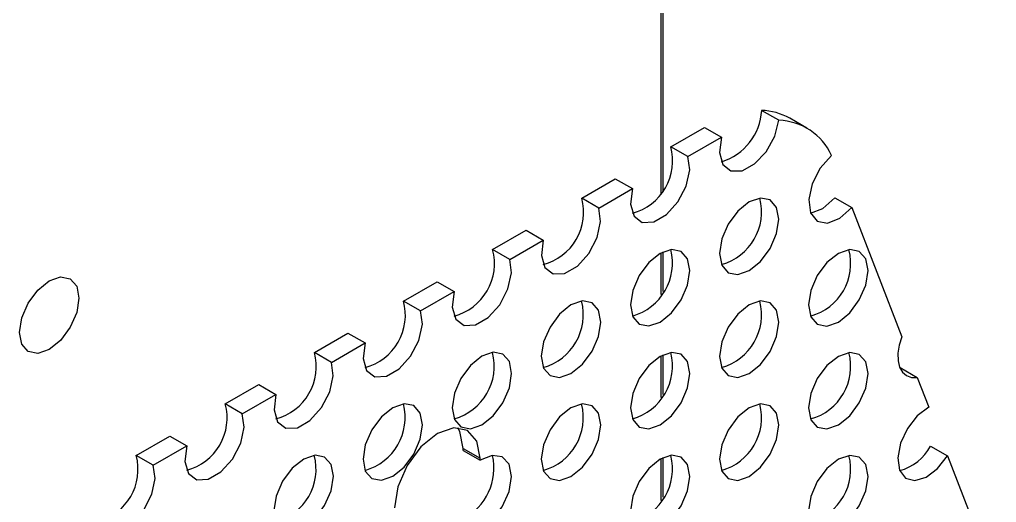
# Model space of a CAD drawing. Extents: x 0 to 8.3, y -7.63 to 0.
# Drawn here: x 5.129 to 6.583, y -5.315 to -4.596 of the extents above; entities that cross this region are included whole.
import ezdxf

# ---------------------------------------------------------------- set-up
doc = ezdxf.new("R2010")
doc.units = 0
doc.header["$LTSCALE"] = 0.5
doc.header["$MEASUREMENT"] = 0
doc.layers.add('Brackets', color=181, linetype='CONTINUOUS')
doc.layers.add('End Cap', color=92, linetype='CONTINUOUS')

msp = doc.modelspace()

# ---------------------------------------------------------------- linework, layer by layer
at = {"layer": 'Brackets', "transparency": 16777216}
for p, q in [((6.2589, -4.7462), (6.2335, -4.7316)), ((6.3007, -4.7579), (6.2753, -4.7432)), ((6.0983, -4.7856), (6.1483, -4.7567)), ((6.1483, -4.7567), (6.1737, -4.7714)), ((6.1237, -4.8002), (6.1737, -4.7714)), ((6.1237, -4.8002), (6.0983, -4.7856)), ((5.9658, -4.8621), (6.0157, -4.8333)), ((6.0157, -4.8333), (6.0411, -4.8479)), ((5.9912, -4.8767), (6.0411, -4.8479)), ((5.9912, -4.8767), (5.9658, -4.8621)), ((6.3424, -4.8614), (6.3678, -4.876)), ((6.3678, -4.876), (6.4419, -5.0685)), ((5.8332, -4.9386), (5.8831, -4.9098)), ((5.8831, -4.9098), (5.9085, -4.9244)), ((5.8586, -4.9533), (5.9085, -4.9244)), ((5.8586, -4.9533), (5.8332, -4.9386)), ((5.7006, -5.0151), (5.7506, -4.9863)), ((5.7506, -4.9863), (5.7759, -5.0009)), ((5.726, -5.0298), (5.7759, -5.0009)), ((5.726, -5.0298), (5.7006, -5.0151)), ((5.568, -5.0916), (5.618, -5.0628)), ((5.618, -5.0628), (5.6434, -5.0775)), ((5.5934, -5.1063), (5.6434, -5.0775)), ((5.5934, -5.1063), (5.568, -5.0916)), ((6.4397, -5.114), (6.4651, -5.1287)), ((6.4651, -5.1287), (6.4821, -5.173)), ((5.4354, -5.1682), (5.4854, -5.1393)), ((5.4854, -5.1393), (5.5108, -5.154)), ((5.4608, -5.1828), (5.5108, -5.154)), ((5.4608, -5.1828), (5.4354, -5.1682)), ((5.3029, -5.2447), (5.3528, -5.2159)), ((5.3528, -5.2159), (5.3782, -5.2305)), ((5.3282, -5.2593), (5.3782, -5.2305)), ((6.4847, -5.2308), (6.5101, -5.2455)), ((5.3282, -5.2593), (5.3029, -5.2447)), ((5.7892, -5.2345), (5.8146, -5.2491)), ((5.7892, -5.2374), (5.7892, -5.2345)), ((5.7892, -5.2374), (5.8146, -5.252)), ((6.5101, -5.2455), (6.5829, -5.4345)), ((5.8146, -5.252), (5.8146, -5.2491))]:
    msp.add_line(p, q, dxfattribs=at)
at = {"layer": 'Brackets', "transparency": 16777216, "flags": 128}
for points in [[(6.1737, -4.7714), (6.1709, -4.7942), (6.1759, -4.812), (6.1878, -4.8216), (6.2045, -4.8213), (6.2231, -4.8112), (6.2402, -4.793), (6.2529, -4.77), (6.2589, -4.7462)], [(6.0411, -4.8479), (6.0383, -4.871), (6.0436, -4.8889), (6.0559, -4.8983), (6.073, -4.8975), (6.0918, -4.8866), (6.109, -4.8677), (6.1213, -4.8441), (6.1265, -4.8201), (6.1237, -4.8002)], [(6.3374, -4.7985), (6.3206, -4.8174), (6.3086, -4.8406), (6.3035, -4.8642), (6.3061, -4.8839), (6.3161, -4.8962), (6.3315, -4.8991), (6.3498, -4.8919), (6.3678, -4.876)], [(6.215, -4.8677), (6.1981, -4.8814), (6.1838, -4.9007), (6.1742, -4.9228), (6.1708, -4.9443), (6.1742, -4.9619), (6.1838, -4.9729), (6.1981, -4.9757), (6.215, -4.9698), (6.2319, -4.9562), (6.2463, -4.9368), (6.2558, -4.9148), (6.2592, -4.8933), (6.2558, -4.8757), (6.2463, -4.8647), (6.2319, -4.8619), (6.215, -4.8677)], [(6.3063, -4.8844), (6.3245, -4.8773), (6.3424, -4.8614)], [(5.9085, -4.9244), (5.9057, -4.9476), (5.911, -4.9654), (5.9233, -4.9748), (5.9404, -4.974), (5.9593, -4.9631), (5.9764, -4.9442), (5.9887, -4.9206), (5.9939, -4.8967), (5.9912, -4.8767)], [(6.0824, -4.9443), (6.0655, -4.9579), (6.0512, -4.9773), (6.0416, -4.9993), (6.0382, -5.0208), (6.0416, -5.0384), (6.0512, -5.0494), (6.0655, -5.0522), (6.0824, -5.0463), (6.0993, -5.0327), (6.1137, -5.0134), (6.1233, -4.9913), (6.1266, -4.9698), (6.1233, -4.9522), (6.1137, -4.9412), (6.0993, -4.9384), (6.0824, -4.9443)], [(6.3476, -4.9443), (6.3307, -4.958), (6.3163, -4.9773), (6.3068, -4.9994), (6.3034, -5.0209), (6.3068, -5.0385), (6.3163, -5.0495), (6.3307, -5.0523), (6.3476, -5.0464), (6.3645, -5.0328), (6.3788, -5.0134), (6.3884, -4.9914), (6.3918, -4.9699), (6.3884, -4.9523), (6.3788, -4.9413), (6.3645, -4.9385), (6.3476, -4.9443)], [(5.7759, -5.0009), (5.7732, -5.0241), (5.7784, -5.042), (5.7907, -5.0514), (5.8078, -5.0505), (5.8267, -5.0397), (5.8438, -5.0207), (5.8561, -4.9971), (5.8614, -4.9732), (5.8586, -4.9533)], [(5.9498, -5.0208), (5.9329, -5.0344), (5.9186, -5.0538), (5.909, -5.0759), (5.9056, -5.0973), (5.909, -5.1149), (5.9186, -5.126), (5.9329, -5.1287), (5.9498, -5.1229), (5.9668, -5.1092), (5.9811, -5.0899), (5.9907, -5.0678), (5.994, -5.0463), (5.9907, -5.0287), (5.9811, -5.0177), (5.9668, -5.0149), (5.9498, -5.0208)], [(6.215, -5.0209), (6.1981, -5.0345), (6.1838, -5.0539), (6.1742, -5.0759), (6.1708, -5.0974), (6.1742, -5.115), (6.1838, -5.126), (6.1981, -5.1288), (6.215, -5.1229), (6.2319, -5.1093), (6.2463, -5.09), (6.2558, -5.0679), (6.2592, -5.0464), (6.2558, -5.0288), (6.2463, -5.0178), (6.2319, -5.015), (6.215, -5.0209)], [(5.6434, -5.0775), (5.6406, -5.1006), (5.6458, -5.1185), (5.6581, -5.1279), (5.6752, -5.127), (5.6941, -5.1162), (5.7112, -5.0972), (5.7235, -5.0736), (5.7288, -5.0497), (5.726, -5.0298)], [(6.4419, -5.0685), (6.438, -5.0809), (6.4361, -5.0929), (6.4364, -5.1039), (6.4386, -5.1134), (6.4429, -5.1209), (6.4489, -5.1261), (6.4564, -5.1287), (6.4651, -5.1287)], [(5.8173, -5.0973), (5.8003, -5.111), (5.786, -5.1303), (5.7764, -5.1524), (5.7731, -5.1739), (5.7764, -5.1914), (5.786, -5.2025), (5.8003, -5.2053), (5.8173, -5.1994), (5.8342, -5.1857), (5.8485, -5.1664), (5.8581, -5.1443), (5.8614, -5.1228), (5.8581, -5.1052), (5.8485, -5.0942), (5.8342, -5.0914), (5.8173, -5.0973)], [(6.0824, -5.0974), (6.0655, -5.111), (6.0512, -5.1304), (6.0416, -5.1525), (6.0382, -5.1739), (6.0416, -5.1915), (6.0512, -5.2026), (6.0655, -5.2053), (6.0824, -5.1995), (6.0993, -5.1858), (6.1137, -5.1665), (6.1233, -5.1444), (6.1266, -5.1229), (6.1233, -5.1053), (6.1137, -5.0943), (6.0993, -5.0915), (6.0824, -5.0974)], [(6.3476, -5.0975), (6.3307, -5.1111), (6.3163, -5.1305), (6.3068, -5.1525), (6.3034, -5.174), (6.3068, -5.1916), (6.3163, -5.2026), (6.3307, -5.2054), (6.3476, -5.1995), (6.3645, -5.1859), (6.3788, -5.1666), (6.3884, -5.1445), (6.3918, -5.123), (6.3884, -5.1054), (6.3788, -5.0944), (6.3645, -5.0916), (6.3476, -5.0975)], [(5.5108, -5.154), (5.508, -5.1771), (5.5132, -5.195), (5.5255, -5.2044), (5.5427, -5.2036), (5.5615, -5.1927), (5.5786, -5.1737), (5.5909, -5.1501), (5.5962, -5.1262), (5.5934, -5.1063)], [(5.6847, -5.1738), (5.6678, -5.1875), (5.6534, -5.2068), (5.6438, -5.2289), (5.6405, -5.2504), (5.6438, -5.268), (5.6534, -5.279), (5.6678, -5.2818), (5.6847, -5.2759), (5.7016, -5.2623), (5.7159, -5.2429), (5.7255, -5.2208), (5.7289, -5.1994), (5.7255, -5.1818), (5.7159, -5.1707), (5.7016, -5.1679), (5.6847, -5.1738)], [(5.9498, -5.1739), (5.9329, -5.1876), (5.9186, -5.2069), (5.909, -5.229), (5.9056, -5.2505), (5.909, -5.268), (5.9186, -5.2791), (5.9329, -5.2819), (5.9498, -5.276), (5.9668, -5.2623), (5.9811, -5.243), (5.9907, -5.2209), (5.994, -5.1994), (5.9907, -5.1818), (5.9811, -5.1708), (5.9668, -5.168), (5.9498, -5.1739)], [(6.215, -5.174), (6.1981, -5.1876), (6.1838, -5.207), (6.1742, -5.2291), (6.1708, -5.2505), (6.1742, -5.2681), (6.1838, -5.2792), (6.1981, -5.2819), (6.215, -5.2761), (6.2319, -5.2624), (6.2463, -5.2431), (6.2558, -5.221), (6.2592, -5.1995), (6.2558, -5.1819), (6.2463, -5.1709), (6.2319, -5.1681), (6.215, -5.174)], [(6.4821, -5.173), (6.4651, -5.1858), (6.4503, -5.2047), (6.4401, -5.2266), (6.436, -5.2484), (6.4386, -5.2665), (6.4476, -5.2784), (6.4615, -5.2821), (6.4783, -5.2772), (6.4953, -5.2643), (6.5101, -5.2455)], [(5.3782, -5.2305), (5.3754, -5.2536), (5.3806, -5.2715), (5.393, -5.2809), (5.4101, -5.2801), (5.4289, -5.2692), (5.4461, -5.2503), (5.4584, -5.2267), (5.4636, -5.2027), (5.4608, -5.1828)], [(5.8146, -5.2491), (5.8098, -5.2238), (5.796, -5.2079), (5.7753, -5.2039), (5.751, -5.2124), (5.7266, -5.232), (5.706, -5.2599), (5.6922, -5.2917), (5.6873, -5.3226)], [(5.7892, -5.2345), (5.7844, -5.2092), (5.7814, -5.2038)], [(5.5521, -5.2503), (5.5352, -5.264), (5.5208, -5.2833), (5.5113, -5.3054), (5.5079, -5.3269), (5.5113, -5.3445), (5.5208, -5.3555), (5.5352, -5.3583), (5.5521, -5.3524), (5.569, -5.3388), (5.5833, -5.3194), (5.5929, -5.2974), (5.5963, -5.2759), (5.5929, -5.2583), (5.5833, -5.2473), (5.569, -5.2445), (5.5521, -5.2503)], [(5.8146, -5.3539), (5.8323, -5.3408), (5.8476, -5.3211), (5.8578, -5.2983), (5.8614, -5.276), (5.8578, -5.2578), (5.8476, -5.2468), (5.8323, -5.2448), (5.8146, -5.252)], [(6.0824, -5.2505), (6.0655, -5.2642), (6.0512, -5.2835), (6.0416, -5.3056), (6.0382, -5.3271), (6.0416, -5.3446), (6.0512, -5.3557), (6.0655, -5.3585), (6.0824, -5.3526), (6.0993, -5.3389), (6.1137, -5.3196), (6.1233, -5.2975), (6.1266, -5.276), (6.1233, -5.2585), (6.1137, -5.2474), (6.0993, -5.2446), (6.0824, -5.2505)], [(6.3476, -5.2506), (6.3307, -5.2642), (6.3163, -5.2836), (6.3068, -5.3057), (6.3034, -5.3271), (6.3068, -5.3447), (6.3163, -5.3558), (6.3307, -5.3585), (6.3476, -5.3527), (6.3645, -5.339), (6.3788, -5.3197), (6.3884, -5.2976), (6.3918, -5.2761), (6.3884, -5.2585), (6.3788, -5.2475), (6.3645, -5.2447), (6.3476, -5.2506)], [(5.243, -5.3325), (5.249, -5.3494), (5.2617, -5.3578), (5.2788, -5.3561), (5.2974, -5.3448), (5.3141, -5.3258), (5.326, -5.3025), (5.331, -5.2789), (5.3282, -5.2593)]]:
    msp.add_lwpolyline(points, dxfattribs=at)
at = {"layer": 'Brackets', "transparency": 16777216}
for centre, radius, start, end in [((6.149, -4.7268), 0.0847, 287.0265, 356.7847), ((6.2311, -4.8209), 0.0894, 60.4076, 88.4745), ((6.2564, -4.8351), 0.0889, 24.2969, 88.3625), ((6.0205, -4.8064), 0.0806, 284.8492, 15.0196), ((5.8879, -4.883), 0.0806, 284.8492, 15.0196), ((6.1518, -4.8823), 0.0816, 285.6115, 14.4061), ((5.7554, -4.9595), 0.0806, 284.8492, 15.0196), ((6.0192, -4.9588), 0.0816, 285.6115, 14.4061), ((6.2844, -4.9589), 0.0816, 285.6115, 14.4061), ((5.6228, -5.036), 0.0806, 284.8492, 15.0196), ((5.8866, -5.0353), 0.0816, 285.6115, 14.4061), ((6.1518, -5.0354), 0.0816, 285.6115, 14.4061), ((5.4902, -5.1125), 0.0806, 284.8492, 15.0196), ((5.754, -5.1119), 0.0816, 285.6115, 14.4061), ((6.0192, -5.1119), 0.0816, 285.6115, 14.4061), ((6.2844, -5.112), 0.0816, 285.6115, 14.4061), ((5.3576, -5.189), 0.0806, 284.8492, 15.0196), ((5.6215, -5.1884), 0.0816, 285.6115, 14.4061), ((5.8866, -5.1885), 0.0816, 285.6115, 14.4061), ((6.1518, -5.1885), 0.0816, 285.6115, 14.4061), ((6.4213, -5.1982), 0.0713, 284.3136, 332.778), ((5.2248, -5.2654), 0.0808, 284.9947, 14.874), ((5.4889, -5.2649), 0.0816, 285.6115, 14.4061), ((5.7499, -5.2636), 0.0853, 297.4311, 12.796), ((6.0192, -5.2651), 0.0816, 285.6115, 14.4061), ((6.2844, -5.2651), 0.0816, 285.6115, 14.4061)]:
    msp.add_arc(centre, radius, start, end, dxfattribs=at)
at = {"layer": 'End Cap', "transparency": 16777216}
for p, q in [((6.087, -4.852), (6.087, -2.223)), ((6.0841, -4.856), (6.0841, -2.2271)), ((6.087, -5.0009), (6.087, -4.9419)), ((6.0841, -5.0054), (6.0841, -4.9433)), ((6.0841, -5.1585), (6.0841, -5.0965)), ((6.087, -5.154), (6.087, -5.095)), ((6.0841, -5.3117), (6.0841, -5.2496)), ((6.087, -5.3071), (6.087, -5.2481))]:
    msp.add_line(p, q, dxfattribs=at)
at = {"layer": 'End Cap', "transparency": 16777216, "flags": 128}
msp.add_lwpolyline([(5.1293, -5.0617), (5.1327, -5.0402), (5.1423, -5.0181), (5.1566, -4.9988), (5.1735, -4.9851), (5.1904, -4.9793), (5.2048, -4.9821), (5.2144, -4.9931), (5.2177, -5.0107), (5.2144, -5.0321), (5.2048, -5.0542), (5.1904, -5.0736), (5.1735, -5.0872), (5.1566, -5.0931), (5.1423, -5.0903), (5.1327, -5.0793), (5.1293, -5.0617)], dxfattribs=at)

doc.saveas('drawing.dxf')
